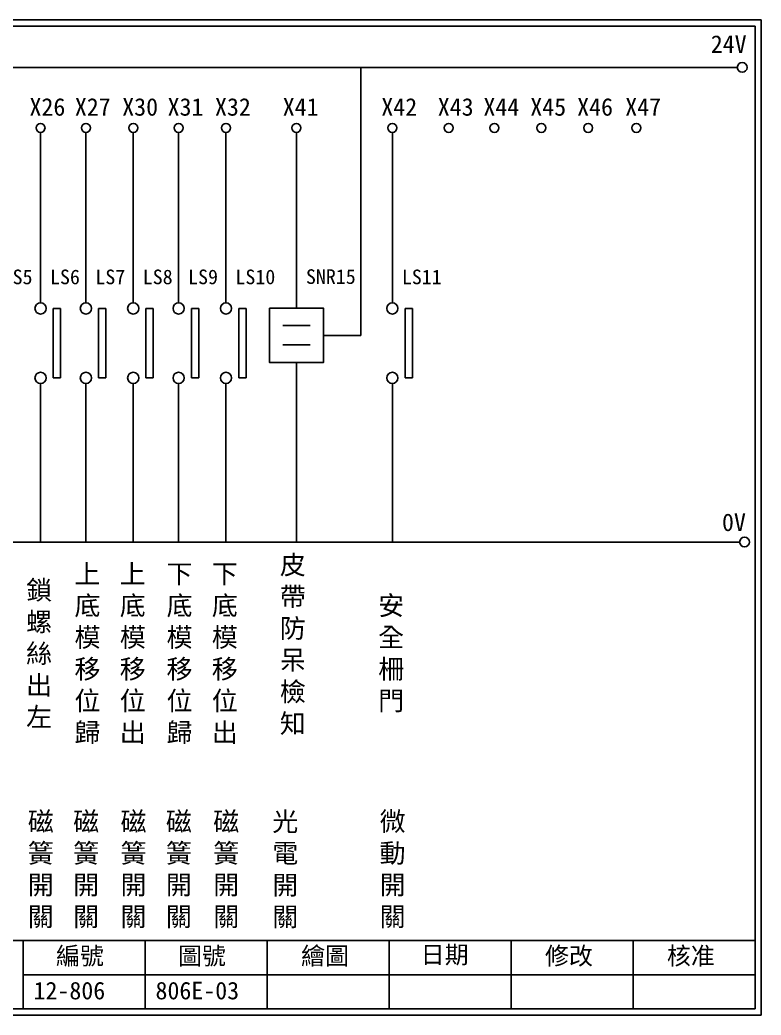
# Model space of a CAD drawing. Extents: x 275 to 562, y 265 to 469.
# Drawn here: x 410 to 561.9, y 264.9 to 468.9 of the extents above; entities that cross this region are included whole.
import ezdxf

# ---------------------------------------------------------------- set-up
doc = ezdxf.new("R2010")
doc.units = 0
doc.layers.get('0').update_dxf_attribs({"linetype": 'CONTINUOUS'})
doc.layers.add('圖框層', color=7, linetype='CONTINUOUS')
doc.layers.add('標尺寸層', color=3, linetype='CONTINUOUS')
doc.styles.add('CNS', font='romanc.shx', dxfattribs={"bigfont": 'chineset.shx'})
doc.styles.add('STSL', font='KAIU.TTF')

msp = doc.modelspace()

# ---------------------------------------------------------------- linework, layer by layer
for p, q in [((479.88, 404.26), (479.88, 459.17)), ((466.65, 409.84), (466.65, 445.86)), ((418.3, 409.78), (416.79, 409.78)), ((427.6, 409.78), (426.1, 409.78)), ((437.31, 409.78), (435.8, 409.78)), ((446.61, 409.78), (445.11, 409.78)), ((456.32, 409.78), (454.81, 409.78)), ((490.42, 409.78), (488.92, 409.78)), ((472.17, 404.26), (479.88, 404.26)), ((466.65, 398.68), (466.65, 361.9)), ((418.3, 395.55), (416.79, 395.55)), ((427.6, 395.55), (426.1, 395.55)), ((437.31, 395.55), (435.8, 395.55)), ((446.61, 395.55), (445.11, 395.55)), ((456.32, 395.55), (454.81, 395.55)), ((490.42, 395.55), (488.92, 395.55))]:
    msp.add_line(p, q)
msp.add_lwpolyline([(461.14, 409.84), (472.17, 409.84), (472.17, 398.68), (461.14, 398.68)], close=True)
for centre in [(558.02, 459.17), (558.5, 361.9)]:
    msp.add_circle(centre, 1)
at = {"layer": '圖框層', "color": 7}
for p, q in [((561.9, 468.91), (274.9, 468.91)), ((560.65, 467.66), (276.15, 467.66)), ((560.65, 266.2), (560.65, 467.66)), ((561.9, 264.95), (561.9, 468.91)), ((276.15, 280.2), (560.65, 280.2)), ((410.65, 266.2), (410.65, 280.2)), ((435.65, 266.2), (435.65, 280.2)), ((460.65, 266.2), (460.65, 280.2)), ((485.65, 266.2), (485.65, 280.2)), ((510.65, 266.2), (510.65, 280.2)), ((535.65, 266.2), (535.65, 280.2)), ((410.65, 273.2), (560.65, 273.2)), ((276.15, 266.2), (560.65, 266.2)), ((274.9, 264.95), (561.9, 264.95))]:
    msp.add_line(p, q, dxfattribs=at)
at = {"layer": '標尺寸層', "color": 7}
for p, q in [((279.42, 459.17), (557.02, 459.17)), ((414.19, 445.86), (414.19, 410.93)), ((423.49, 445.86), (423.49, 410.93)), ((433.2, 445.86), (433.2, 410.93)), ((442.5, 445.86), (442.5, 410.93)), ((452.21, 445.86), (452.21, 410.93)), ((486.31, 445.86), (486.31, 410.93)), ((416.79, 395.55), (416.79, 409.78)), ((418.3, 395.55), (418.3, 409.78)), ((426.1, 395.55), (426.1, 409.78)), ((427.6, 395.55), (427.6, 409.78)), ((435.8, 395.55), (435.8, 409.78)), ((437.31, 395.55), (437.31, 409.78)), ((445.11, 395.55), (445.11, 409.78)), ((446.61, 395.55), (446.61, 409.78)), ((454.81, 395.55), (454.81, 409.78)), ((456.32, 395.55), (456.32, 409.78)), ((488.92, 395.55), (488.92, 409.78)), ((490.42, 395.55), (490.42, 409.78)), ((463.89, 406.29), (469.46, 406.29)), ((463.89, 402.32), (469.46, 402.32)), ((414.19, 394.41), (414.19, 361.9)), ((414.19, 394.4), (414.19, 361.9)), ((423.49, 394.41), (423.49, 361.9)), ((423.49, 394.4), (423.49, 361.9)), ((433.2, 394.41), (433.2, 361.9)), ((433.2, 394.4), (433.2, 361.9)), ((442.5, 394.41), (442.5, 361.9)), ((442.5, 394.4), (442.5, 361.9)), ((452.21, 394.41), (452.21, 361.9)), ((452.21, 394.4), (452.21, 361.9)), ((486.31, 394.41), (486.31, 361.9)), ((486.31, 394.4), (486.31, 361.9)), ((279.63, 361.9), (557.5, 361.9))]:
    msp.add_line(p, q, dxfattribs=at)
for centre, radius in [((414.19, 446.78), 0.92), ((423.49, 446.78), 0.92), ((433.2, 446.78), 0.92), ((442.5, 446.78), 0.92), ((452.21, 446.78), 0.92), ((466.65, 446.78), 0.92), ((486.31, 446.78), 0.92), ((497.88, 446.78), 0.92), ((507.24, 446.78), 0.92), ((516.84, 446.78), 0.92), ((526.45, 446.78), 0.92), ((536.31, 446.78), 0.92), ((414.19, 409.78), 1.15), ((423.49, 409.78), 1.15), ((433.2, 409.78), 1.15), ((442.5, 409.78), 1.15), ((452.21, 409.78), 1.15), ((486.31, 409.78), 1.15), ((414.19, 395.55), 1.15), ((423.49, 395.55), 1.15), ((433.2, 395.55), 1.15), ((442.5, 395.55), 1.15), ((452.21, 395.55), 1.15), ((486.31, 395.55), 1.15)]:
    msp.add_circle(centre, radius, dxfattribs=at)

# ---------------------------------------------------------------- texts
at = {"layer": '圖框層', "color": 4, "style": 'STSL'}
for s, height, p in [('24V', 3.6, (551.58, 462.16)), ('X26', 3.6, (411.93, 449.28)), ('X27', 3.6, (421.23, 449.28)), ('X30', 3.6, (430.94, 449.28)), ('X31', 3.6, (440.24, 449.28)), ('X32', 3.6, (449.95, 449.28)), ('X41', 3.6, (463.84, 449.28)), ('X42', 3.6, (484.05, 449.28)), ('X43', 3.6, (495.62, 449.28)), ('X44', 3.6, (504.98, 449.28)), ('X45', 3.6, (514.59, 449.28)), ('X46', 3.6, (524.19, 449.28)), ('X47', 3.6, (534.05, 449.28)), ('LS5', 3, (406.43, 414.74)), ('LS6', 3, (416.14, 414.74)), ('LS7', 3, (425.44, 414.74)), ('LS8', 3, (435.15, 414.74)), ('LS9', 3, (444.45, 414.74)), ('LS10', 3, (454.15, 414.74)), ('SNR15', 3, (468.6, 414.8)), ('LS11', 3, (488.26, 414.74)), ('0V', 3.6, (553.88, 364.15)), ('繪圖', 3.6, (467.59, 275.29)), ('日期', 3.6, (492.12, 275.53)), ('編號', 3.6, (417.36, 275.28)), ('圖號', 3.6, (442.36, 275.28)), ('修改', 3.6, (517.59, 275.29)), ('核准', 3.6, (542.59, 275.29)), ('12-806', 3.6, (412.76, 268.17)), ('806E-03', 3.6, (437.76, 268.17))]:
    msp.add_text(s, height=height, dxfattribs=at).set_placement(p)
at = {"layer": '標尺寸層', "color": 7, "char_height": 3.9, "width": 4.9608, "style": 'CNS'}
for s, insert, attachment_point in [('{\\fDFKai-SB|b0|i0|c136|p65;皮帶防呆檢知}', (463.25, 359.18), 1), ('{\\fDFKai-SB|b0|i0|c136|p65;上底模移位歸}', (423.81, 338.92), 5), ('{\\fDFKai-SB|b0|i0|c136|p65;上底模移位出}', (433.09, 338.92), 5), ('{\\fDFKai-SB|b0|i0|c136|p65;下底模移位歸}', (442.68, 338.92), 5), ('{\\fDFKai-SB|b0|i0|c136|p65;下底模移位出}', (451.96, 338.92), 5), ('{\\fDFKai-SB|b0|i0|c136|p65;鎖螺絲出左}', (413.9, 338.92), 5), ('{\\fDFKai-SB|b0|i0|c136|p65;安全柵門}', (486.06, 338.92), 5), ('{\\fDFKai-SB|b0|i0|c136|p65;磁簧開關}', (414.24, 294.67), 5), ('{\\fDFKai-SB|b0|i0|c136|p65;磁簧開關}', (423.54, 294.67), 5), ('{\\fDFKai-SB|b0|i0|c136|p65;磁簧開關}', (433.25, 294.67), 5), ('{\\fDFKai-SB|b0|i0|c136|p65;磁簧開關}', (442.55, 294.67), 5), ('{\\fDFKai-SB|b0|i0|c136|p65;磁簧開關}', (452.26, 294.67), 5), ('{\\fDFKai-SB|b0|i0|c136|p65;光電開關}', (464.36, 294.64), 5), ('{\\fDFKai-SB|b0|i0|c136|p65;微動開關}', (486.36, 294.67), 5)]:
    msp.add_mtext(s, dxfattribs=dict(at, insert=insert, attachment_point=attachment_point))

doc.saveas('drawing.dxf')
